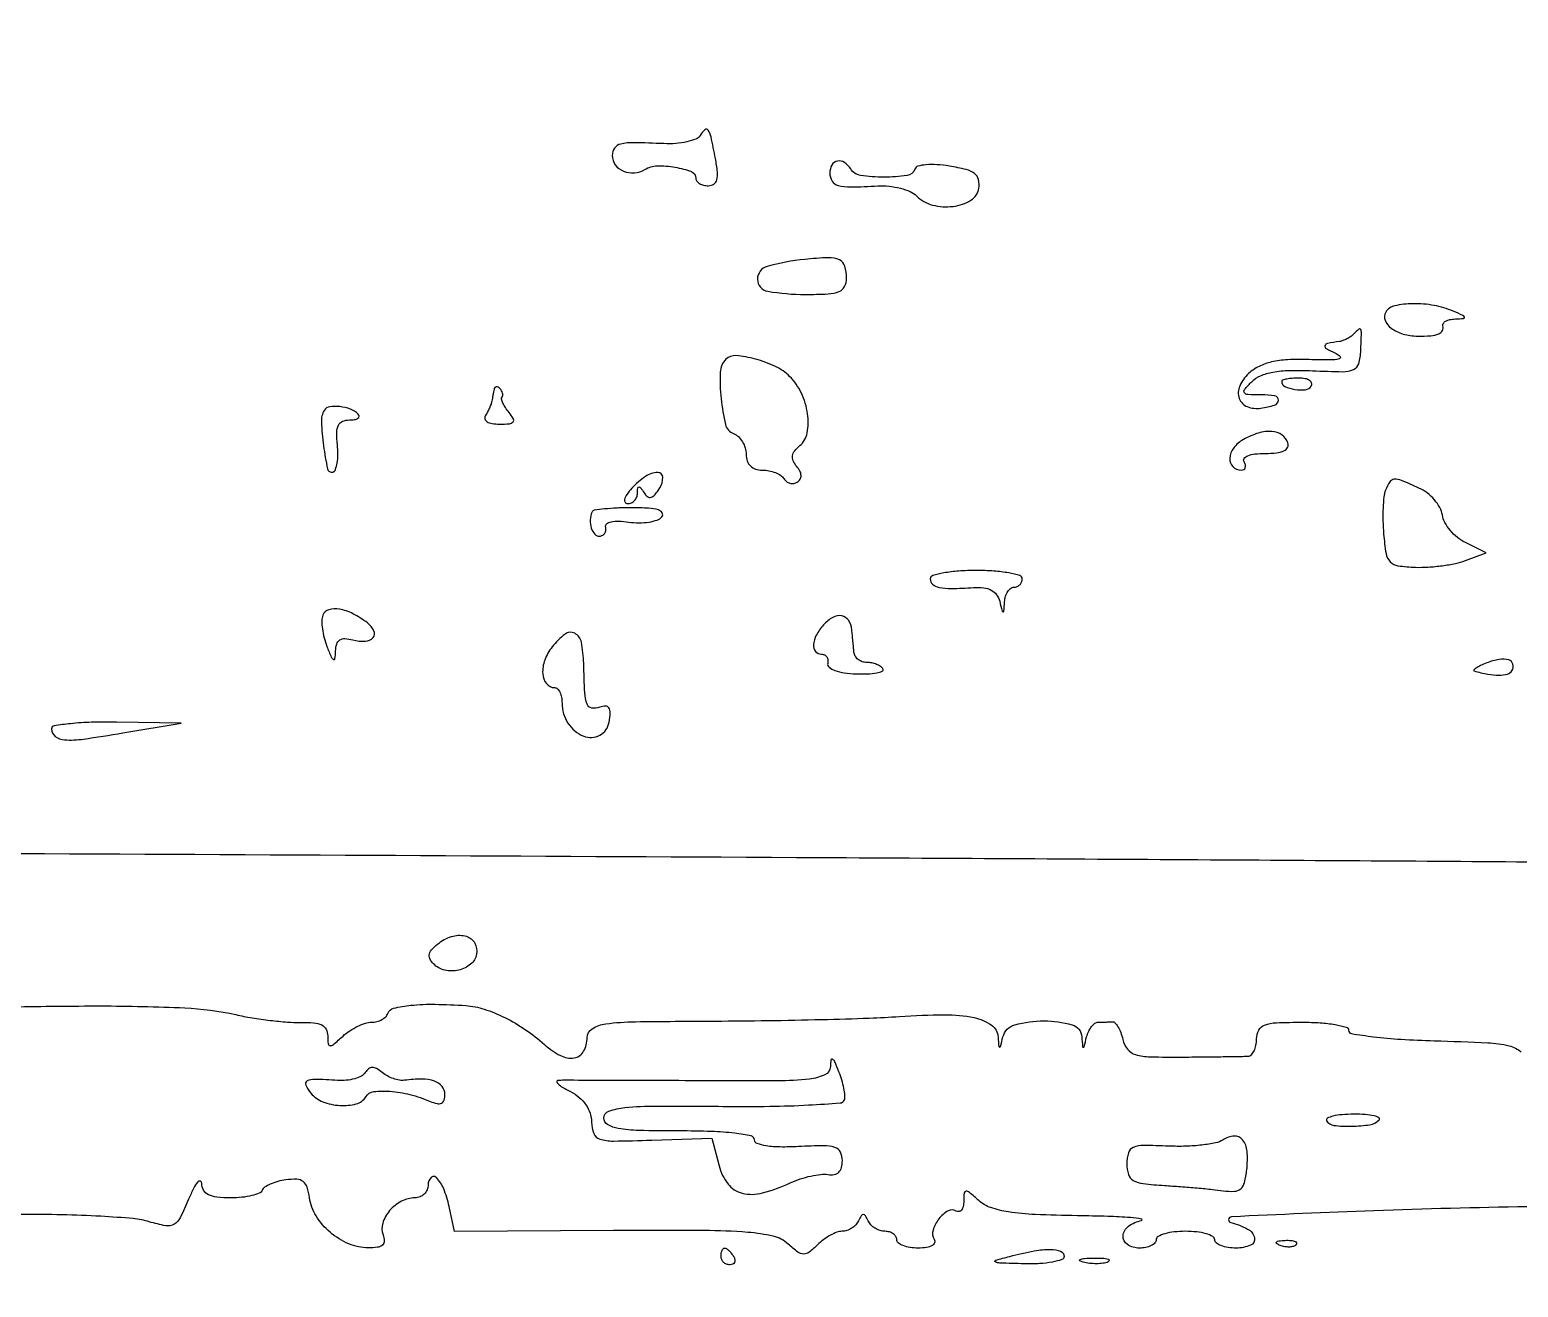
# Model space of a CAD drawing. Extents: x 0 to 5034, y 0 to 2560.
# Drawn here: x 2013.4 to 2191.3, y 313.3 to 463.6 of the extents above; entities that cross this region are included whole.
import ezdxf

# ---------------------------------------------------------------- set-up
doc = ezdxf.new("R2010")
doc.units = 0

msp = doc.modelspace()

# ---------------------------------------------------------------- linework, layer by layer
for points in [[(1718.179221, 261.990958, -0.000124), (1851.455162, 261.753197, -0.000185), (2033.325134, 261.316347, -0.000063), (2297.5, 260.550923, -0.001268)], [(2237.884013, 363.788709, 0.00019), (2201.775, 364.071171, 0.000328), (2158.984305, 364.361555, 0.000233), (2111, 364.633276, 0.000042), (2015.158689, 365.123298, 0.000766), (1984.725546, 365.22976, 0.000981), (1956.128309, 365.229883, 0.00009), (1885, 365.077819, -0.000677)], [(2011.472507, 346.839314, -0.005281), (2021.874803, 346.942627, -0.010979), (2031.913814, 346.715822, -0.043977), (2038, 345.904995, 0.014462), (2039.960709, 345.525024, 0.010923), (2042.132812, 345.21748, 0.011068), (2044.18758, 345.018217, 0.025006), (2045.75, 344.979872, -0.026493), (2047.318036, 344.936726, -0.094749), (2048.280452, 344.670975, -0.158179), (2048.806489, 344.158737, -0.12183), (2049, 343.376338, 0.024749), (2049.048181, 342.403541, 0.380602), (2049.275759, 342.193866, 0.182204), (2049.680419, 342.338525, 0.007947), (2050.828741, 343.345012, -0.038036), (2051.645635, 343.978392, -0.033116), (2052.586742, 344.513847, -0.03455), (2053.506834, 344.883486, -0.078393), (2054.245407, 345, 0.061879), (2054.878776, 345.078685, 0.062821), (2055.470177, 345.30989, 0.069168), (2055.932532, 345.651459, 0.119226), (2056.184981, 346.054944, -0.260981), (2056.871198, 346.679602, -0.032067), (2058.947259, 347.022705, -0.028655), (2061.832846, 347.145067, -0.01415), (2065.5, 346.986497, -0.060667), (2067.695827, 346.558052, -0.03642), (2070.159222, 345.554976, -0.034298), (2072.6398, 344.107989, -0.03444), (2074.895656, 342.337278, 0.064221), (2076.806959, 341.012567, 0.160134), (2078.464816, 340.744618, 0.229629), (2079.574949, 341.518472, 0.128348), (2080, 343.147054, -0.259562), (2080.600069, 344.2251, -0.106684), (2082.229763, 344.805988, -0.029238), (2085.767475, 345.058933, -0.002277), (2095.25, 345.138265, 0.00269), (2101.589327, 345.196542, 0.002569), (2108.026088, 345.323433, 0.002545), (2113.709077, 345.493627, 0.009174), (2117.328173, 345.686987, -0.015982), (2122.717774, 345.901406, -0.053355), (2126.23566, 345.55268, -0.100122), (2128.299866, 344.667768, -0.228693), (2129.116001, 343.230948, 0.002432), (2129.197712, 342.094545, 0.401551), (2129.282825, 342.018304, 0.329561), (2129.382888, 342.097567, 0.00214), (2129.689326, 343.25, -0.269134), (2131.126597, 344.698753, -0.065987), (2134.588699, 345.157662, -0.068914), (2137.947368, 344.692537, -0.317405), (2139.116001, 343.25, 0.002113), (2139.198801, 342.076061, 0.392517), (2139.280763, 342, 0.339035), (2139.377121, 342.073823, 0.001923), (2139.689326, 343.25, -0.046657), (2139.932857, 343.919531, -0.05682), (2140.284521, 344.485938, -0.067019), (2140.68505, 344.872626, -0.159836), (2141.073324, 345, 0.005228), (2141.482815, 345.004282, 0.003568), (2141.948101, 345.017336, 0.003596), (2142.396652, 345.036355, 0.00724), (2142.75, 345.059017, -0.226889), (2143.073575, 344.934371, -0.054549), (2143.430175, 344.463223, -0.045345), (2143.761311, 343.774678, -0.031465), (2144.012298, 342.947906, 0.108157), (2144.575737, 341.773414, 0.157336), (2145.519437, 341.13345, 0.065427), (2147.280674, 340.861631, 0.007676), (2151.262298, 340.833333, 0.00065), (2153.915969, 340.858662, 0.000879), (2156.31455, 340.888889, 0.000588), (2158.328022, 340.920172, 0.009697), (2159, 340.944444, 0.184909), (2159.382184, 341.115661, 0.082976), (2159.70625, 341.571181, 0.065488), (2159.926216, 342.230556, 0.047836), (2160, 343, -0.118451), (2160.253284, 344.054152, -0.189837), (2160.9375, 344.659091, -0.077556), (2162.359853, 344.938496, -0.009792), (2165.5, 345, -0.016502), (2167.608383, 344.930396, -0.026928), (2169.384375, 344.716526, -0.025442), (2170.714178, 344.412779, -0.335657), (2171, 344.034983, 0.369134), (2171.341239, 343.635748, 0.008664), (2173.972186, 343.267679, 0.014812), (2177.263339, 342.963872, 0.00864), (2181.222839, 342.784983, -0.004403), (2187.628257, 342.54995, -0.048139), (2190.177019, 342.186387, -0.124228), (2191.615422, 341.428224, -0.092994)], [(2192.349821, 322.931592, 0.005197), (2174.01678, 322.453496, 0.002867), (2156.993241, 321.734683, 0.864096), (2156.925861, 321.046655, -0.061871), (2158.930252, 320.276685, -0.220447), (2159.737645, 319.206852, -0.364998), (2159.271651, 318.327714, -0.096156), (2157.583333, 318, -0.036866), (2156.593992, 318.073046, -0.055541), (2155.758854, 318.29375, -0.072835), (2155.187599, 318.616857, -0.231675), (2155, 319, 0.277684), (2154.767902, 319.385692, 0.052312), (2153.971875, 319.70625, 0.042582), (2152.841111, 319.927458, 0.027026), (2151.5, 320, 0.027026), (2150.158889, 319.927458, 0.042582), (2149.028125, 319.70625, 0.052312), (2148.232098, 319.385692, 0.277684), (2148, 319, -0.191087), (2147.848523, 318.618118, -0.088204), (2147.4125, 318.29375, -0.068025), (2146.765418, 318.073693, -0.048028), (2146, 318, -0.142531), (2144.566958, 318.416976, -0.276821), (2144.051525, 319.445979, -0.217665), (2144.694493, 320.610746, -0.11234), (2146.25, 321.294267, 0.829197), (2146.249287, 321.469686, 0.027016), (2144.924693, 321.640337, 0.010745), (2142.241325, 321.781663, 0.004351), (2138.578741, 321.863818, -0.007377), (2133.533371, 322.007546, -0.027017), (2130.351647, 322.317961, -0.043605), (2128.22781, 322.834168, -0.102855), (2126.828741, 323.654988, 0.008053), (2125.679624, 324.661739, 0.186005), (2125.275343, 324.802725, 0.377254), (2125.047473, 324.58884, 0.023894), (2125, 323.595971, -0.05139), (2124.936323, 322.978058, -0.111656), (2124.739534, 322.546432, -0.186266), (2124.448818, 322.367261, -0.186516), (2124.113307, 322.429973, 0.273619), (2123.133746, 322.448989, 0.098762), (2122.037176, 321.503329, 0.0913), (2121.331132, 320.147734, 0.216191), (2121.472927, 319.043805, -0.224783), (2121.519177, 318.630201, -0.187309), (2121.231055, 318.28895, -0.091205), (2120.557653, 318.067748, -0.033881), (2119.559017, 318, -0.037227), (2118.579009, 318.073066, -0.055981), (2117.751711, 318.29375, -0.073461), (2117.186221, 318.616918, -0.230178), (2117, 319, 0.140362), (2116.890798, 319.381338, 0.099913), (2116.583854, 319.70625, 0.085122), (2116.1248, 319.925077, 0.068857), (2115.583333, 320, -0.079041), (2114.998166, 320.093086, -0.060848), (2114.411458, 320.367188, -0.061238), (2113.911833, 320.771979, -0.08292), (2113.583333, 321.25, 0.029131), (2113.255505, 321.85747, 0.260055), (2113, 322, 0.260055), (2112.744495, 321.85747, 0.029131), (2112.416667, 321.25, -0.079153), (2112.093426, 320.772005, -0.060861), (2111.609524, 320.367188, -0.061229), (2111.045946, 320.093023, -0.082804), (2110.488095, 320, 0.088878), (2109.858338, 319.887165, 0.036237), (2109.063529, 319.525508, 0.034407), (2108.244947, 319.002839, 0.037107), (2107.527565, 318.384708, -0.030388), (2106.530035, 317.501581, -0.174378), (2105.870035, 317.283889, -0.155602), (2105.180107, 317.524386, -0.02286), (2104.024071, 318.478216, 0.12766), (2102.248667, 319.406165, 0.03767), (2099.189611, 319.875911, 0.018015), (2093.959397, 320.090677, 0.002528), (2083.148111, 320.090222), (2064.160354, 319.993428), (2063.50324, 322.985246, 0.04055), (2062.860185, 325.084426, 0.098616), (2061.983568, 326.437398, 0.427862), (2061.344888, 326.431462, 0.190484), (2061, 325.559017, -0.099852), (2060.879988, 324.964055, -0.098132), (2060.538393, 324.457961, -0.097751), (2060.028307, 324.118973, -0.098231), (2059.428571, 324, 0.121769), (2057.820133, 323.60239, 0.093824), (2056.400362, 322.473429, 0.101222), (2055.56886, 320.987427, 0.170319), (2055.609862, 319.574301, -0.083565), (2055.759044, 318.837093, -0.223358), (2055.552238, 318.35679, -0.150086), (2054.961681, 318.088256, -0.034577), (2053.856989, 318.022236, -0.098303), (2051.512827, 318.510637, -0.075957), (2049.286958, 319.884558, -0.077081), (2047.601797, 321.835995, -0.10758), (2046.826279, 324, 0.043505), (2046.546637, 325.269986, 0.155165), (2046.074589, 325.943137, 0.155016), (2045.300136, 326.220381, 0.043397), (2044, 326.154602, 0.03126), (2043.018559, 325.955869, 0.038319), (2042.136458, 325.644938, 0.04209), (2041.461254, 325.276403, 0.159839), (2041.166667, 324.904602, -0.211548), (2040.826713, 324.554012, -0.036803), (2039.927604, 324.265727, -0.034426), (2038.74951, 324.066068, -0.024769), (2037.416667, 324, -0.025406), (2035.750323, 324.084725, -0.091682), (2034.734214, 324.381819, -0.151888), (2034.172241, 324.925418, -0.118325), (2033.948472, 325.75, 0.315299), (2033.764323, 325.997175, 0.309902), (2033.465738, 325.910861, 0.057421), (2032.967704, 325.140054, 0.016354), (2032.377481, 323.840166, -0.017183), (2031.363767, 321.617391, -0.148003), (2030.62386, 320.832829, -0.178277), (2029.639001, 320.665835, -0.027437), (2027.679009, 321.144943, 0.051706), (2025.764495, 321.515687, 0.007846), (2021.872977, 321.797414, 0.008719), (2017.252099, 321.978367, 0.007447), (2012.377934, 322.011558, -0.005692)]]:
    msp.add_lwpolyline(points, format="xyb")
for points in [[(2093.498398, 450.997408, -0.161092), (2092.988537, 450.569888, -0.039778), (2091.931023, 450.244119, -0.036604), (2090.596369, 450.047674, -0.029618), (2089.148263, 450.027769, 0.006766), (2085.568921, 450.14214, 0.061455), (2084.017844, 449.979703, 0.182096), (2083.285007, 449.491841, 0.157074), (2083, 448.606989, 0.161351), (2083.362728, 447.51222, 0.132719), (2084.334716, 446.746878, 0.120283), (2085.643259, 446.530739, 0.120035), (2086.90533, 446.94149, -0.133139), (2088.363403, 447.374779, -0.049046), (2090.521986, 447.215013, -0.049059), (2092.452847, 446.680775, -0.310111), (2093, 445.883423, 0.163568), (2093.113271, 445.546436, 0.095951), (2093.433281, 445.259505, 0.077154), (2093.91086, 445.065629, 0.057972), (2094.475, 445, 0.143229), (2095.135196, 445.193079, 0.188204), (2095.501643, 445.695993, 0.091687), (2095.572092, 446.636354, 0.020006), (2095.33136, 448.25, 0.005458), (2094.806703, 450.851361, 0.094887), (2094.47227, 451.644275, 0.458555), (2094.076631, 451.693009, 0.070087)], [(2109, 446.5, 0.141503), (2109.273164, 445.554102, 0.189481), (2109.985787, 445.030144, 0.070071), (2111.468921, 444.85197, 0.008574), (2114.745222, 444.974889, -0.039593), (2116.087823, 444.941993, -0.037143), (2117.438227, 444.699199, -0.039363), (2118.603361, 444.299031, -0.094249), (2119.355777, 443.78708, 0.133302), (2121.265329, 442.692841, 0.094397), (2123.742758, 442.526409, 0.107713), (2125.856606, 443.264077, 0.221769), (2126.801314, 444.693603, 0.093717), (2126.759922, 445.743747, 0.176036), (2126.304136, 446.447406, 0.101492), (2125.283891, 446.93424, 0.020383), (2123.301314, 447.340605, 0.023489), (2121.783238, 447.515094, 0.038649), (2120.491557, 447.502447, 0.045963), (2119.53739, 447.329891, 0.247923), (2119.166667, 446.979775, -0.283878), (2118.232051, 446.208931, -0.034789), (2115.46813, 446.023715, -0.035642), (2112.671062, 446.230774, -0.22154), (2111.5, 447, 0.106457), (2110.746429, 447.783876, 0.200209), (2109.899724, 447.953572, 0.222397), (2109.247411, 447.47288, 0.125162)], [(2106.004015, 436.192294, 0.041414), (2101.525355, 435.357967, 0.341675), (2100.358161, 433.807718, 0.361549), (2101.576209, 432.381895, 0.042519), (2106.059017, 432, 0.012014), (2108.796164, 432.065777, 0.081746), (2110.113598, 432.348208, 0.184263), (2110.761124, 432.937976, 0.117438), (2111, 433.940983, 0.072245), (2110.787974, 435.400734, 0.218099), (2110.142509, 436.139718, 0.11638), (2108.837115, 436.393013, 0.015335)], [(2175.430902, 429.888197, 0.240877), (2175.353096, 428.927668, 0.134284), (2176.089418, 427.976755, 0.091474), (2177.51051, 427.268258, 0.06793), (2179.25, 427.015313, 0.020968), (2180.811072, 427.067127, 0.078995), (2181.760599, 427.29223, 0.174184), (2182.202815, 427.692252, 0.205912), (2182.25, 428.25, -0.240646), (2182.294124, 428.540848, -0.112344), (2182.5875, 428.800334, -0.073256), (2183.097582, 428.988946, -0.041971), (2183.75, 429.070285, 0.011173), (2184.721577, 429.131074, 0.467319), (2184.827495, 429.282091, 0.223503), (2184.652006, 429.489401, 0.005675), (2183.5, 430, 0.057166), (2181.21063, 430.687292, 0.047861), (2178.681405, 430.894628, 0.050195), (2176.499604, 430.644467, 0.203428)], [(2171.583333, 427.25, -0.044385), (2171.229118, 426.95365, -0.031142), (2170.784375, 426.683594, -0.031558), (2170.32214, 426.476977, -0.055489), (2169.916667, 426.375, 0.012487), (2168.472609, 426.141217, 0.282178), (2168.172926, 425.870027, 0.355564), (2168.312372, 425.53839, 0.016096), (2169.5, 424.953929, -0.126717), (2169.978877, 424.568869, -0.541671), (2169.876433, 424.289418, -0.057998), (2168.780157, 424.167562, -0.006621), (2166.28784, 424.213446, 0.019712), (2163.712057, 424.193431, 0.045055), (2161.789433, 423.927902, 0.058754), (2160.29045, 423.389781, 0.068489), (2159.041371, 422.53744, 0.106868), (2157.977908, 421.055044, 0.190099), (2157.928074, 419.575234, 0.216047), (2158.879037, 418.58981, 0.131594), (2160.514744, 418.399285, 0.03912), (2162.152358, 418.772248, 0.31439), (2162.600488, 419.350306, 0.37874), (2162.192177, 419.861632, 0.043242), (2160.595238, 420, -0.010135), (2158.951941, 420.033314, -0.226865), (2158.542465, 420.25, -0.350224), (2158.556096, 420.630094, -0.018953), (2159.429596, 421.572453, -0.095329), (2160.483118, 422.285982, -0.056595), (2161.940195, 422.724225, -0.040252), (2163.928944, 422.921016, -0.016116), (2166.666293, 422.882527, 0.007521), (2170.299517, 422.768959, 0.103796), (2171.584921, 423.017027, 0.231367), (2172.202261, 423.722935, 0.055077), (2172.44829, 425.310074, 0.002408), (2172.529175, 427.386595, 0.113871), (2172.449143, 427.796874, 0.498051), (2172.234947, 427.846396, 0.022112)], [(2096.585027, 424.251694, 0.188788), (2095.905722, 422.698171, 0.035413), (2096.006173, 419.536818, 0.034091), (2096.537352, 416.455601, 0.24618), (2097.5, 415.361626, -0.098143), (2098.073537, 415.000393, -0.066864), (2098.559375, 414.399034, -0.064008), (2098.887915, 413.659707, -0.07271), (2099, 412.893011, 0.080854), (2099.130151, 412.093428, 0.11936), (2099.506335, 411.493821, 0.117384), (2100.120591, 411.126295, 0.076522), (2100.940983, 411, -0.047606), (2101.730041, 410.924701, -0.046638), (2102.496311, 410.701458, -0.050526), (2103.12997, 410.373446, -0.110089), (2103.510081, 409.983688, 0.095328), (2103.824467, 409.641896, 0.096995), (2104.241404, 409.443736, 0.098768), (2104.695875, 409.41945, 0.102877), (2105.117657, 409.572716, 0.119736), (2105.457304, 409.916817, 0.146982), (2105.567957, 410.352584, 0.11127), (2105.427061, 410.872111, 0.051612), (2105.036227, 411.456349, -0.069484), (2104.627765, 412.116657, -0.142391), (2104.548149, 412.71469, -0.129623), (2104.801498, 413.300254, -0.053031), (2105.410811, 413.92598, 0.174935), (2106.302368, 415.441685, 0.082928), (2106.348003, 417.738675, 0.074096), (2105.603874, 420.200504, 0.086198), (2104.197748, 422.197748, 0.085931), (2102.519319, 423.380749, 0.044777), (2100.109752, 424.268575, 0.043169), (2097.783251, 424.685308, 0.222664)], [(2163, 421.606989, 0.291414), (2163.381399, 421.008169, 0.069655), (2164.563391, 420.645818, 0.0667), (2165.844913, 420.613548, 0.231296), (2166.526992, 421.043674, 0.214542), (2166.57458, 421.405148, 0.177225), (2166.339579, 421.719079, 0.099152), (2165.806756, 421.931736, 0.045552), (2165.059017, 422, 0.017964), (2164.269748, 421.971635, 0.029198), (2163.604836, 421.884553, 0.029196), (2163.112513, 421.760424, 0.327354)], [(2068.875, 420.666667, 0.000035), (2068.817055, 420.357507, 0.000019), (2068.745502, 419.975521, 0.000018), (2068.672498, 419.585629, 0.000029), (2068.609687, 419.25, -0.041471), (2068.511575, 418.892495, -0.01708), (2068.322828, 418.426562, -0.016761), (2068.085195, 417.937834, -0.020667), (2067.830179, 417.5, 0.225781), (2067.782192, 417.116949, 0.180541), (2068.045708, 416.788889, 0.094322), (2068.649609, 416.569302, 0.040187), (2069.510455, 416.5, 0.020203), (2070.71079, 416.54852, 0.203152), (2071.14547, 416.775731, 0.313969), (2071.17717, 417.171866, 0.041056), (2070.664963, 417.903695, -0.027362), (2070.243095, 418.472664, -0.039382), (2069.940125, 419.02126, -0.044823), (2069.779583, 419.480544, -0.230593), (2069.833333, 419.737028, 0.141032), (2069.916425, 419.945292, 0.08555), (2069.897396, 420.211814, 0.073484), (2069.781471, 420.494906, 0.062588), (2069.583333, 420.75, 0.071318), (2069.350869, 420.924168, 0.155668), (2069.134635, 420.966146, 0.198926), (2068.969095, 420.873586, 0.121312)], [(2048.600105, 418.160933, 0.150026), (2048.238143, 416.772611, 0.023233), (2048.494485, 413.907987, 0.019441), (2048.983243, 411.136917, 0.442096), (2049.608642, 410.774829, 0.231314), (2049.922347, 411.074392, 0.046377), (2050.127719, 411.842884, 0.04032), (2050.217773, 412.865274, 0.02795), (2050.161344, 414.024829, -0.027028), (2050.08675, 415.501611, -0.111574), (2050.285736, 416.367818, -0.182227), (2050.773431, 416.833457, -0.100781), (2051.5913, 417, 0.038346), (2052.21369, 417.047803, 0.108767), (2052.617275, 417.204336, 0.246005), (2052.743188, 417.433894, 0.203923), (2052.637722, 417.695611, 0.107555), (2051.725833, 418.281536, 0.060595), (2050.441187, 418.590174, 0.063642), (2049.234263, 418.575241, 0.22321)], [(2158.419274, 414.655898, 0.101762), (2157.268987, 413.655883, 0.145193), (2156.790252, 412.39918, 0.216349), (2157.14962, 411.416294, 0.201185), (2158.14235, 411, 0.121914), (2158.464174, 411.079653, 0.187673), (2158.649879, 411.29375, 0.151112), (2158.663978, 411.617505, 0.074422), (2158.5, 412, -0.304554), (2158.514809, 412.392791, -0.142113), (2158.936335, 412.719611, -0.067397), (2159.802502, 412.933957, -0.027007), (2161.024316, 413, 0.0267), (2162.378955, 413.072388, 0.080963), (2163.266109, 413.316336, 0.159621), (2163.700805, 413.718456, 0.210308), (2163.750467, 414.25, 0.163932), (2163.038522, 415.193575, 0.131614), (2161.831625, 415.617396, 0.094626), (2160.228328, 415.435934, 0.052902)], [(2085.349169, 408.833333, 0.027855), (2084.743014, 408.083553, 0.089188), (2084.466657, 407.505956, 0.230721), (2084.53192, 407.157497, 0.237348), (2084.845012, 407, 0.107042), (2085.286873, 407.095692, 0.098257), (2085.665221, 407.367188, 0.094597), (2085.921686, 407.77278, 0.090991), (2086.015313, 408.25, -0.023401), (2086.050885, 408.851786, -0.369042), (2086.189138, 408.982634, -0.253906), (2086.396714, 408.88326, -0.01522), (2086.799677, 408.289889, 0.090388), (2087.22252, 407.832724, 0.240375), (2087.648059, 407.758671, 0.147469), (2088.11508, 408.072947, 0.031858), (2088.688753, 408.873222, 0.144893), (2089.040641, 410.142393, 0.41264), (2088.446509, 410.719388, 0.14856), (2086.971244, 410.251848, 0.058407)], [(2175.401981, 408.605161, 0.065634), (2175.214583, 407.823593, 0.015659), (2175.116972, 406.487603, 0.015832), (2175.101498, 404.93339, 0.015062), (2175.183365, 403.355161, 0.020085), (2175.469753, 401.021572, 0.152036), (2175.960456, 400.041126, 0.168577), (2176.89607, 399.564709, 0.026102), (2179, 399.385918, 0.023978), (2180.519885, 399.40927, 0.017719), (2182.193831, 399.575101, 0.017994), (2183.767521, 399.845496, 0.037877), (2184.957723, 400.190143), (2187.415446, 401.10845), (2184.957723, 402.329257, -0.05627), (2183.995155, 402.950918, -0.047495), (2183.133362, 403.804791, -0.049668), (2182.492936, 404.749303, -0.088513), (2182.198403, 405.638026, 0.091189), (2181.900664, 406.520703, 0.05186), (2181.25236, 407.446645, 0.049456), (2180.378295, 408.27326, 0.057851), (2179.40135, 408.862994, 0.009448), (2177.315701, 409.766088, 0.114019), (2176.458502, 409.906778, 0.234794), (2175.907108, 409.586948, 0.054439)], [(2080.589643, 406, 0.093281), (2080.368837, 405.045941, 0.086612), (2080.500429, 404.050114, 0.10874), (2080.916928, 403.32404, 0.237582), (2081.5, 403.1, 0.108028), (2081.85887, 403.216894, 0.119383), (2082.121127, 403.470055, 0.115347), (2082.244197, 403.822761, 0.096048), (2082.210221, 404.219338, -0.307207), (2082.332229, 404.588578, -0.113582), (2082.85608, 404.828416, -0.060912), (2083.766714, 404.902783, -0.026391), (2084.979201, 404.789745, 0.035688), (2086.215818, 404.697593, 0.040315), (2087.402645, 404.789818, 0.044269), (2088.379558, 405.035748, 0.136584), (2088.933944, 405.420407, 0.312599), (2088.974337, 405.884737, 0.192675), (2088.527, 406.239823, 0.059094), (2087.346719, 406.4451, 0.013538), (2085.319472, 406.5, 0.010369), (2083.574975, 406.46382, 0.015963), (2082.069522, 406.353125, 0.010379), (2080.849631, 406.198502, 0.25814)], [(2121, 398, 0.213838), (2121.290535, 397.351731, 0.133144), (2122.048357, 396.973052, 0.055339), (2123.503581, 396.844508, 0.010532), (2126.163901, 396.960373, -0.044772), (2127.385471, 396.929955, -0.092447), (2128.295126, 396.649812, -0.114277), (2128.920854, 396.111234, -0.095107), (2129.297899, 395.316335, 0.002416), (2129.604302, 394.155631, 0.308014), (2129.712106, 394.062916, 0.424391), (2129.803682, 394.138498, 0.002972), (2129.883999, 395.25, -0.054605), (2130.002555, 395.919394, -0.070943), (2130.259675, 396.485937, -0.08736), (2130.609345, 396.867379, -0.165114), (2131, 397, 0.099038), (2131.381638, 397.076342, 0.097945), (2131.70625, 397.29375, 0.097945), (2131.923658, 397.618362, 0.099038), (2132, 398, 0.332234), (2131.707933, 398.391033, 0.026982), (2130.384375, 398.70625, 0.027868), (2128.60834, 398.927854, 0.017105), (2126.5, 399, 0.017105), (2124.39166, 398.927854, 0.027868), (2122.615625, 398.70625, 0.026982), (2121.292067, 398.391033, 0.332234)], [(2048.426039, 393.667857, 0.090707), (2048.300976, 393.001373, 0.032759), (2048.359885, 392.035646, 0.031197), (2048.564986, 390.9622, 0.032243), (2048.900507, 389.934716, 0.00693), (2049.431358, 388.657658, 0.166888), (2049.688111, 388.375641, 0.532313), (2049.869356, 388.469263, 0.020435), (2049.936614, 389.366631, -0.065445), (2050.077191, 390.212705, -0.176276), (2050.437852, 390.692766, -0.158901), (2051.052294, 390.857762, -0.050781), (2051.999004, 390.710511, 0.071791), (2053.499986, 390.541022, 0.210288), (2054.418682, 390.979635, 0.304378), (2054.516634, 391.792699, 0.110832), (2053.73899, 392.731459, 0.045576), (2052.017042, 393.828234, 0.075541), (2050.388234, 394.377516, 0.113364), (2049.131533, 394.312981, 0.236074)], [(2108.25, 392.501384, 0.055627), (2107.382606, 391.264906, 0.107743), (2107.043642, 390.111941, 0.193782), (2107.295387, 389.330187, 0.222685), (2108, 389, -0.117888), (2108.361499, 388.913566, -0.127355), (2108.632812, 388.674289, -0.116576), (2108.769325, 388.314464, -0.088295), (2108.75, 387.891198, 0.291992), (2108.911404, 387.444079, 0.076243), (2109.611749, 387.057844, 0.051348), (2110.728197, 386.77373, 0.027001), (2112.155389, 386.641198, 0.0189), (2113.525761, 386.640084, 0.037903), (2114.600588, 386.761789, 0.059949), (2115.262299, 386.972498, 0.451736), (2115.346372, 387.25, 0.11045), (2115.064971, 387.537642, 0.050383), (2114.595096, 387.779688, 0.046487), (2114.026638, 387.944436, 0.047331), (2113.440983, 388, -0.083891), (2112.881885, 388.094471, -0.085681), (2112.389405, 388.367188, -0.090787), (2112.038529, 388.772898, -0.110434), (2111.88465, 389.25, 0.000253), (2111.830814, 389.830188, 0.000135), (2111.763631, 390.548149, 0.000134), (2111.694595, 391.281655, 0.000209), (2111.63465, 391.913912, 0.120304), (2111.242332, 393.04304, 0.209245), (2110.429335, 393.580813, 0.173224), (2109.352113, 393.394585, 0.083618)], [(2075.824296, 389.873909, 0.079739), (2074.933422, 388.299466, 0.103799), (2074.688273, 386.665488, 0.15177), (2075.134965, 385.475778, 0.231608), (2076.106989, 385, -0.198951), (2076.448177, 384.858646, -0.085531), (2076.737678, 384.448468, -0.065514), (2076.93432, 383.841112, -0.045601), (2077, 383.122445, 0.145708), (2077.706741, 380.748745, 0.153622), (2079.585219, 379.207268, 0.222558), (2081.515361, 379.314817, 0.231605), (2082.623865, 380.861087, 0.026546), (2082.754584, 382.005737, 0.156037), (2082.60749, 382.584339, 0.272217), (2082.211524, 382.790843, 0.079056), (2081.510678, 382.642471, -0.136574), (2080.562403, 382.552172, -0.26708), (2079.999771, 383.024637, -0.074814), (2079.724115, 384.377788, -0.006473), (2079.587628, 387.905572, 0.041405), (2079.313073, 390.426384, 0.228256), (2078.519496, 391.492079, 0.293219), (2077.362782, 391.389388, 0.059506)], [(2187.5, 387.945153, 0.014061), (2186.766212, 387.625703, 0.031637), (2186.234375, 387.333795, 0.062942), (2185.967536, 387.11314, 0.55915), (2186, 386.993774, 0.025368), (2187.626387, 386.604648, 0.047516), (2188.972435, 386.48432, 0.063656), (2189.970698, 386.617823, 0.191577), (2190.512341, 387.019968, 0.204716), (2190.629195, 387.794598, 0.260322), (2190.137669, 388.308167, 0.120045), (2188.991353, 388.375925, 0.050687)], [(2016, 380.059017, 0.233606), (2016.442482, 379.163632, 0.150222), (2017.55032, 378.753432, 0.049394), (2019.804291, 378.84884, 0.006633), (2024.5, 379.579081), (2031.5, 380.762979), (2023.75, 380.881489, 0.011396), (2020.778612, 380.859202, 0.018862), (2018.276562, 380.688774, 0.013424), (2016.313533, 380.426989, 0.368255)], [(2066.787609, 353.135656, -0.171998), (2066.078273, 351.927555, -0.119824), (2064.649146, 351.218241, -0.113037), (2062.983865, 351.223111, -0.142164), (2061.64378, 351.97354, -0.082905), (2061.202309, 352.601901, -0.181635), (2061.151599, 353.178843, -0.130898), (2061.504404, 353.778233, -0.035624), (2062.347199, 354.498637, -0.092922), (2063.992976, 355.295125, -0.141748), (2065.569198, 355.269589, -0.193304), (2066.575167, 354.45657, -0.176663)], [(2109.063386, 339.706917, -0.282203), (2108.40726, 338.717235, -0.082152), (2106.567858, 338.205545, -0.0259), (2102.760463, 337.993642, -0.002355), (2093.25, 338.002209, 0.000389), (2087.141575, 338.031733, 0.000591), (2081.832813, 338.046989, 0.00021), (2077.253086, 338.052814, 0.015205), (2076.5, 338.03055, 0.446904), (2076.380693, 337.880046, 0.170419), (2076.528125, 337.615148, 0.047149), (2077.104538, 337.193896, 0.016731), (2078, 336.700716, -0.055007), (2079.061337, 336.005562, -0.069295), (2079.854843, 335.141151, -0.073851), (2080.346282, 334.14135, -0.075195), (2080.521936, 333.048122, 0.09319), (2080.790068, 331.690913, 0.228851), (2081.522019, 331.022645, 0.075529), (2083.130661, 330.797227, 0.005219), (2087.726341, 330.898279), (2094.908811, 331.131231), (2095.762522, 327.83665, 0.102012), (2096.833632, 325.657629, 0.170148), (2098.532206, 324.560395, 0.124601), (2100.968621, 324.588299, 0.044071), (2104.274314, 325.785472, -0.028474), (2105.463174, 326.258409, -0.025611), (2106.740593, 326.612591, -0.026485), (2107.919924, 326.810543, -0.069826), (2108.774314, 326.788253, 0.083695), (2109.523332, 326.789371, 0.150978), (2110.066139, 327.063861, 0.137297), (2110.392138, 327.620214, 0.064375), (2110.5, 328.454509, 0.115446), (2110.260903, 329.476245, 0.203247), (2109.614118, 330.032197, 0.080997), (2108.267966, 330.231995, 0.009683), (2105.25, 330.13037, -0.01555), (2103.058074, 330.082296, -0.035317), (2101.407055, 330.214283, -0.047686), (2100.307906, 330.489888, -0.317523), (2100, 330.925861, 0.355669), (2099.612612, 331.401561, 0.02129), (2097.655299, 331.720163, 0.021219), (2094.851581, 331.934661, 0.008482), (2091, 332, -0.005761), (2086.15025, 332.055884, -0.036811), (2083.704438, 332.292972, -0.092884), (2082.445191, 332.760441, -0.263373), (2082, 333.546989, -0.320067), (2082.587164, 334.370274, -0.058538), (2084.522747, 334.792548, -0.024031), (2088.242988, 334.977979, -0.003102), (2096.215162, 334.942473, 0.005824), (2101.839097, 334.948046, 0.010399), (2106.461337, 335.102653, 0.004721), (2110.245918, 335.343957, 0.302755), (2110.743722, 335.731167, 0.103632), (2110.803578, 336.248337, 0.025156), (2110.681541, 337.104388, 0.024727), (2110.438341, 338.092409, 0.022383), (2110.091947, 339.085682, 0.008614), (2109.593779, 340.272103, 0.154382), (2109.324228, 340.578748, 0.534738), (2109.136184, 340.490506, 0.028659)], [(2053.48986, 338.983594, -0.136556), (2053.039732, 338.567784, -0.049845), (2052.225141, 338.247378, -0.044792), (2051.215968, 338.057881, -0.040142), (2050.150833, 338.040998, 0.008152), (2047.451104, 338.170924, 0.122268), (2046.536784, 337.974569, 0.413228), (2046.367124, 337.482796, 0.060378), (2047, 336.5, 0.128856), (2048.412815, 335.487594, 0.076141), (2050.453126, 335.045281, 0.08064), (2052.406923, 335.240202, 0.191504), (2053.559405, 336.096119, -0.226164), (2054.491598, 336.696757, -0.050151), (2056.441547, 336.750031, -0.044834), (2058.829228, 336.358547, -0.03802), (2061.25, 335.53444, 0.045632), (2062.066838, 335.270145, 0.1711), (2062.594183, 335.33223, 0.210369), (2062.899748, 335.695012, 0.071447), (2063, 336.393011, 0.17645), (2062.659743, 337.327168, 0.135808), (2061.758774, 337.9465, 0.083319), (2060.256792, 338.198156, 0.033608), (2058.175811, 338.057609, -0.076778), (2057.571783, 338.068863, -0.041115), (2056.847923, 338.256834, -0.039726), (2056.124051, 338.576336, -0.049454), (2055.514839, 338.987685, 0.041278), (2054.844548, 339.456379, 0.133211), (2054.324148, 339.596402, 0.173381), (2053.887934, 339.439457, 0.082312)], [(2168.367878, 333.213778, 0.229119), (2169.232911, 332.663266, 0.03355), (2171.369344, 332.558019, 0.035564), (2173.53522, 332.751182, 0.157624), (2174.659434, 333.326101, 0.499401), (2174.623033, 333.582662, 0.071669), (2174.040956, 333.802042, 0.037314), (2172.991858, 333.952816, 0.017039), (2171.60765, 334, 0.019963), (2170.212044, 333.944256, 0.039579), (2169.119122, 333.769047, 0.062268), (2168.449747, 333.515217, 0.433901)], [(2155.991641, 330.938423, -0.095463), (2155.103732, 330.573311, -0.021046), (2153.469419, 330.313433, -0.021157), (2151.523581, 330.170545, -0.018966), (2149.5, 330.184573, 0.00977), (2146.475738, 330.261162, 0.101526), (2145.261927, 330.019431, 0.224867), (2144.687996, 329.377442, 0.071901), (2144.5, 328.07687, 0.074755), (2144.690498, 326.809842, 0.189415), (2145.260858, 326.094136, 0.102154), (2146.437451, 325.704305, 0.014348), (2149, 325.479136, -0.004006), (2150.90615, 325.351303, -0.003425), (2152.9125, 325.186764, -0.003451), (2154.734438, 325.012094, -0.009818), (2156, 324.856775, 0.044641), (2157.342956, 324.786165, 0.174275), (2158.102402, 325.091064, 0.152032), (2158.554204, 325.84107, 0.031672), (2158.828178, 327.371822, 0.048265), (2158.866377, 329.576382, 0.14928), (2158.326248, 330.946553, 0.247132), (2157.323389, 331.387646, 0.128269)], [(2164.729167, 318.395833, -0.126455), (2164.402231, 318.202593, -0.060344), (2163.916927, 318.123424, -0.05415), (2163.359369, 318.160852, -0.051402), (2162.8125, 318.316886, -0.054073), (2162.395823, 318.538436, -0.470617), (2162.37858, 318.720685, -0.168741), (2162.670344, 318.862007, -0.018894), (2163.416667, 318.921053, -0.028489), (2164.112848, 318.910055, -0.077125), (2164.592839, 318.799335, -0.208169), (2164.77538, 318.614691, -0.296942)], [(2097.5, 317, -0.082592), (2097.656512, 316.6179, -0.161196), (2097.6254, 316.29375, -0.182303), (2097.413961, 316.078288, -0.108972), (2097.059017, 316, -0.093332), (2096.654762, 316.076123, -0.09642), (2096.311086, 316.29375, -0.099167), (2096.081062, 316.618444, -0.105053), (2096, 317, -0.042167), (2096.032345, 317.382849, -0.061769), (2096.129539, 317.70625, -0.081139), (2096.272352, 317.92554, -0.210953), (2096.440983, 318, -0.151918), (2096.65171, 317.934461, -0.038439), (2096.933975, 317.70625, -0.035638), (2097.231006, 317.382774, -0.029505)], [(2137, 317, -0.322741), (2136.72461, 316.617797, -0.034643), (2135.604688, 316.328505, -0.032296), (2134.07074, 316.145161, -0.019826), (2132.25, 316.118315, -0.002115), (2129.328155, 316.203461, -0.10876), (2128.780821, 316.343236, -0.681744), (2128.798898, 316.537812, -0.008063), (2130.5, 317, -0.014638), (2133.430769, 317.655052, -0.047691), (2135.408716, 317.844143, -0.094697), (2136.578559, 317.620578, -0.307457)], [(2142.269032, 316.344063, -0.06278), (2141.671085, 316.185595, -0.030339), (2140.880008, 316.127736, -0.029507), (2140.036634, 316.167106, -0.037336), (2139.269032, 316.307009, -0.087174), (2138.883358, 316.48334, -0.597527), (2138.900903, 316.643467, -0.080377), (2139.431793, 316.764444, -0.012823), (2140.5, 316.805051, -0.014395), (2141.580113, 316.787295, -0.052471), (2142.257153, 316.684921, -0.333666), (2142.386009, 316.52287, -0.31318)]]:
    msp.add_lwpolyline(points, format="xyb", close=True)

doc.saveas('drawing.dxf')
